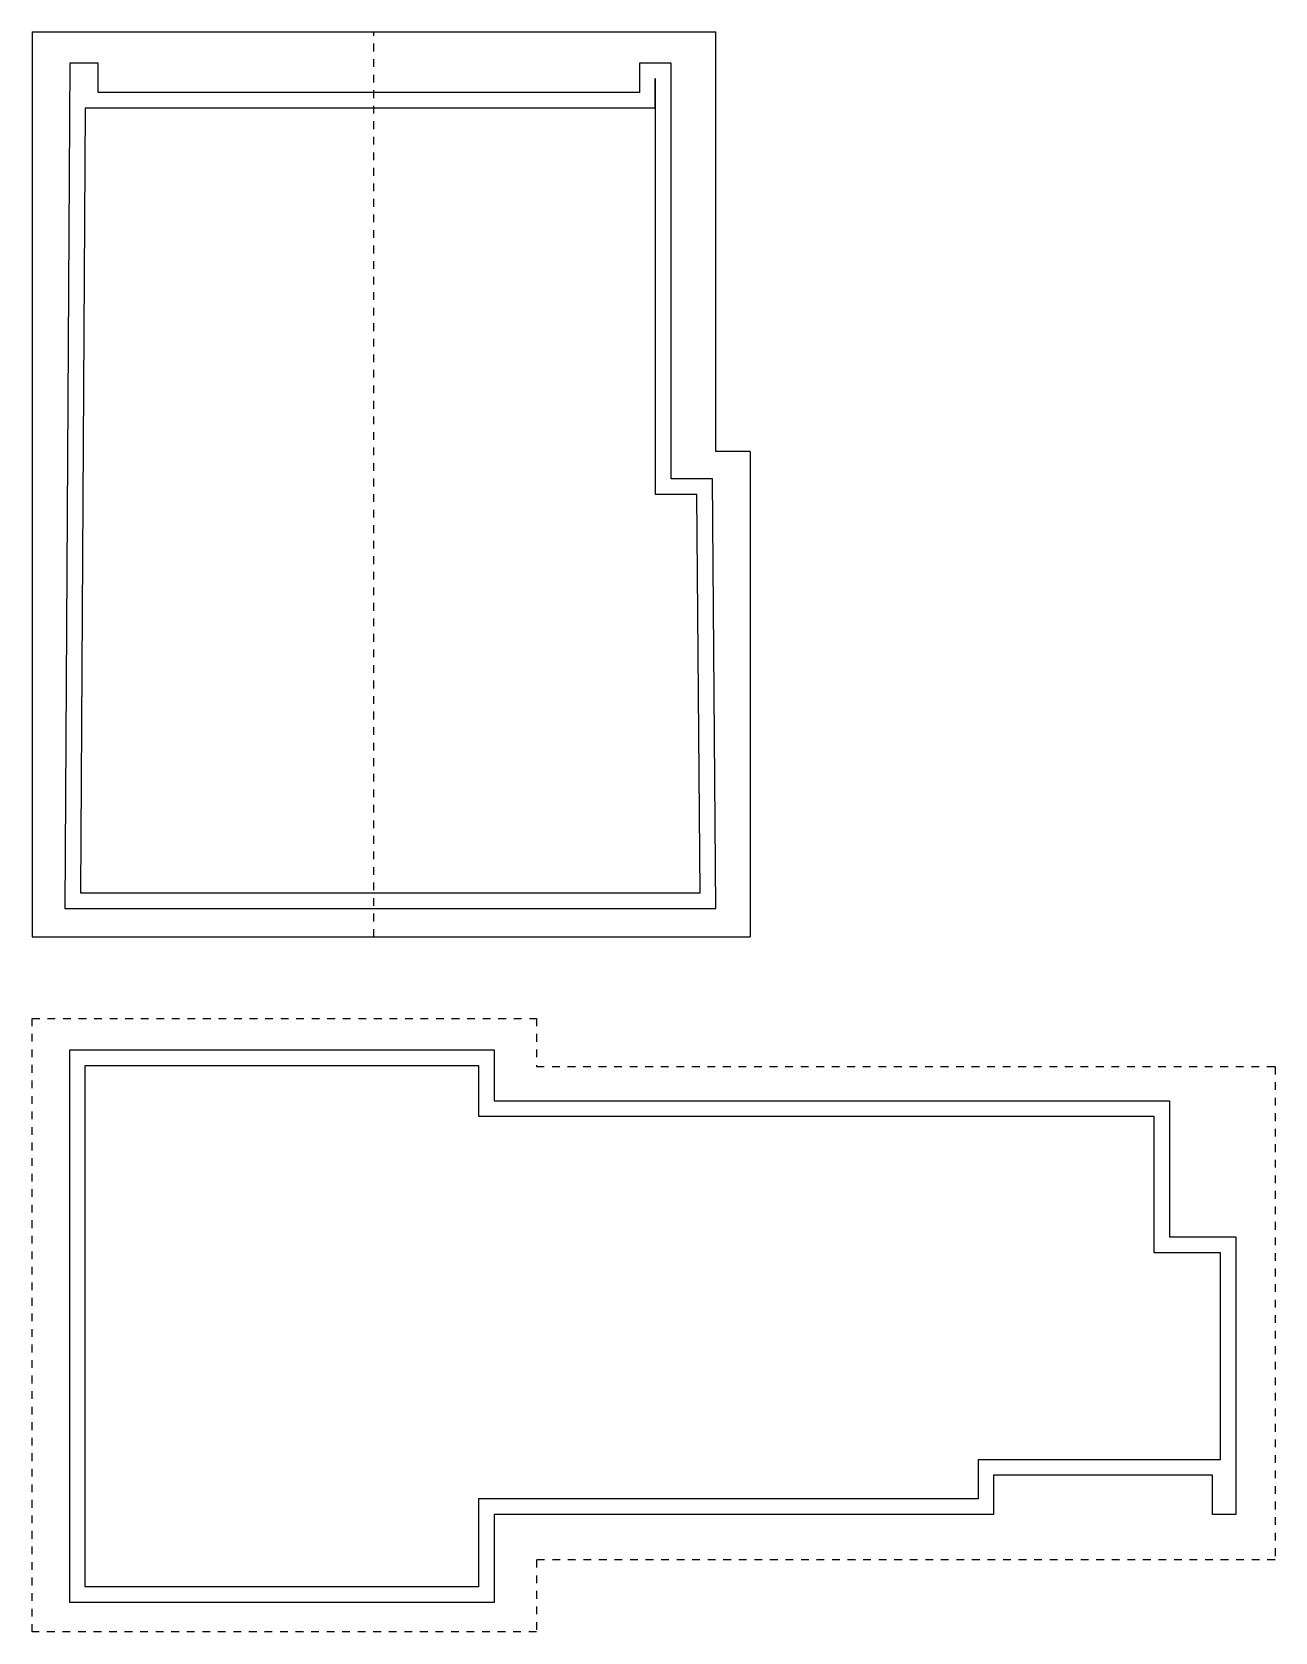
# Model space of a CAD drawing. Header units: metres. Extents: x -7.5 to 8.5, y -4.2 to 16.4.
import ezdxf

# ---------------------------------------------------------------- set-up
doc = ezdxf.new("R2010")
doc.units = ezdxf.units.M
doc.linetypes.add('CENTERX2', pattern=[0.02032, 0.0127, -0.00254, 0.00254, -0.00254])

msp = doc.modelspace()

# ---------------------------------------------------------------- linework, layer by layer
at = {"color": 7, "linetype": 'Continuous'}
for p, q in [((-7.536, 16.429), (1.264, 16.429)), ((-7.536, 16.429), (-7.536, 4.779)), ((1.264, 11.029), (1.264, 16.429)), ((-7.051, 16.026), (-7.112, 5.146)), ((-6.685, 16.026), (-7.051, 16.026)), ((-6.685, 15.648), (-6.685, 16.026)), ((0.689, 16.026), (0.28, 16.026)), ((0.28, 16.026), (0.28, 15.648)), ((0.689, 10.676), (0.689, 16.026)), ((0.489, 15.826), (0.48, 15.826)), ((0.48, 15.826), (0.48, 15.448)), ((0.489, 10.476), (0.489, 15.826)), ((0.28, 15.648), (-6.685, 15.648)), ((-6.854, 15.448), (-6.911, 5.346)), ((0.48, 15.448), (-6.854, 15.448)), ((1.705, 11.029), (1.264, 11.029)), ((1.705, 11.029), (1.705, 4.779)), ((1.219, 10.676), (0.689, 10.676)), ((1.264, 5.146), (1.219, 10.676)), ((1.021, 10.476), (0.489, 10.476)), ((1.062, 5.346), (1.021, 10.476)), ((-6.911, 5.346), (1.062, 5.346)), ((-7.112, 5.146), (1.264, 5.146)), ((-7.536, 4.779), (1.705, 4.779)), ((-7.051, -3.789), (-7.051, 3.324)), ((-7.051, 3.324), (-1.59, 3.324)), ((-1.59, 3.324), (-1.59, 2.67)), ((-6.851, 3.124), (-1.79, 3.124)), ((-6.851, -3.589), (-6.851, 3.124)), ((-1.79, 3.124), (-1.79, 2.47)), ((-1.59, 2.67), (7.102, 2.67)), ((7.102, 2.67), (7.102, 0.917)), ((-1.79, 2.47), (6.902, 2.47)), ((6.902, 2.47), (6.902, 0.717)), ((7.102, 0.917), (7.956, 0.917)), ((7.956, 0.917), (7.956, -2.657)), ((6.902, 0.717), (7.756, 0.717)), ((7.756, 0.717), (7.756, -1.951)), ((7.756, -1.951), (4.638, -1.951)), ((4.638, -1.951), (4.638, -2.457)), ((7.657, -2.151), (4.838, -2.151)), ((4.838, -2.151), (4.838, -2.657)), ((7.657, -2.657), (7.657, -2.151)), ((4.638, -2.457), (-1.79, -2.457)), ((-1.79, -2.457), (-1.79, -3.589)), ((4.838, -2.657), (-1.59, -2.657)), ((-1.59, -2.657), (-1.59, -3.789)), ((7.956, -2.657), (7.657, -2.657)), ((-1.79, -3.589), (-6.851, -3.589)), ((-1.59, -3.789), (-7.051, -3.789))]:
    msp.add_line(p, q, dxfattribs=at)
at = {"color": 7, "linetype": 'CENTERX2'}
for p, q in [((-3.136, 4.779), (-3.136, 16.429)), ((-7.536, -4.169), (-7.536, 3.73)), ((-7.536, 3.73), (-1.044, 3.73)), ((-1.044, 3.73), (-1.044, 3.109)), ((-1.044, 3.109), (8.46, 3.109)), ((8.46, 3.109), (8.46, -3.241)), ((8.46, -3.241), (-1.044, -3.241)), ((-1.044, -3.241), (-1.044, -4.169)), ((-1.044, -4.169), (-7.536, -4.169))]:
    msp.add_line(p, q, dxfattribs=at)
at = {"color": 7, "linetype": 'Continuous', "lineweight": 25}
for p, q in [((-7.051, 16.026), (-7.112, 5.146)), ((-6.685, 16.026), (-7.051, 16.026)), ((-6.685, 15.648), (-6.685, 16.026)), ((0.689, 16.026), (0.28, 16.026)), ((0.28, 16.026), (0.28, 15.648)), ((0.689, 10.676), (0.689, 16.026)), ((0.489, 15.826), (0.48, 15.826)), ((0.48, 15.826), (0.48, 15.448)), ((0.489, 10.476), (0.489, 15.826)), ((0.28, 15.648), (-6.685, 15.648)), ((-6.854, 15.448), (-6.911, 5.346)), ((0.48, 15.448), (-6.854, 15.448)), ((1.219, 10.676), (0.689, 10.676)), ((1.264, 5.146), (1.219, 10.676)), ((1.021, 10.476), (0.489, 10.476)), ((1.062, 5.346), (1.021, 10.476)), ((-6.911, 5.346), (1.062, 5.346)), ((-7.112, 5.146), (1.264, 5.146)), ((-7.051, 3.324), (-1.59, 3.324)), ((-7.051, -3.789), (-7.051, 3.324)), ((-1.59, 3.324), (-1.59, 2.67)), ((-6.851, 3.124), (-1.79, 3.124)), ((-6.851, -3.589), (-6.851, 3.124)), ((-1.79, 3.124), (-1.79, 2.47)), ((-1.59, 2.67), (7.102, 2.67)), ((7.102, 2.67), (7.102, 0.917)), ((-1.79, 2.47), (6.902, 2.47)), ((6.902, 2.47), (6.902, 0.717)), ((7.102, 0.917), (7.956, 0.917)), ((7.956, 0.917), (7.956, -2.657)), ((6.902, 0.717), (7.756, 0.717)), ((7.756, 0.717), (7.756, -1.951)), ((4.638, -1.951), (4.638, -2.457)), ((7.756, -1.951), (4.638, -1.951)), ((7.657, -2.151), (4.838, -2.151)), ((4.838, -2.151), (4.838, -2.657)), ((7.657, -2.657), (7.657, -2.151)), ((-1.79, -2.457), (-1.79, -3.589)), ((4.638, -2.457), (-1.79, -2.457)), ((4.838, -2.657), (-1.59, -2.657)), ((-1.59, -2.657), (-1.59, -3.789)), ((7.956, -2.657), (7.657, -2.657)), ((-1.79, -3.589), (-6.851, -3.589)), ((-1.59, -3.789), (-7.051, -3.789))]:
    msp.add_line(p, q, dxfattribs=at)

doc.saveas('drawing.dxf')
